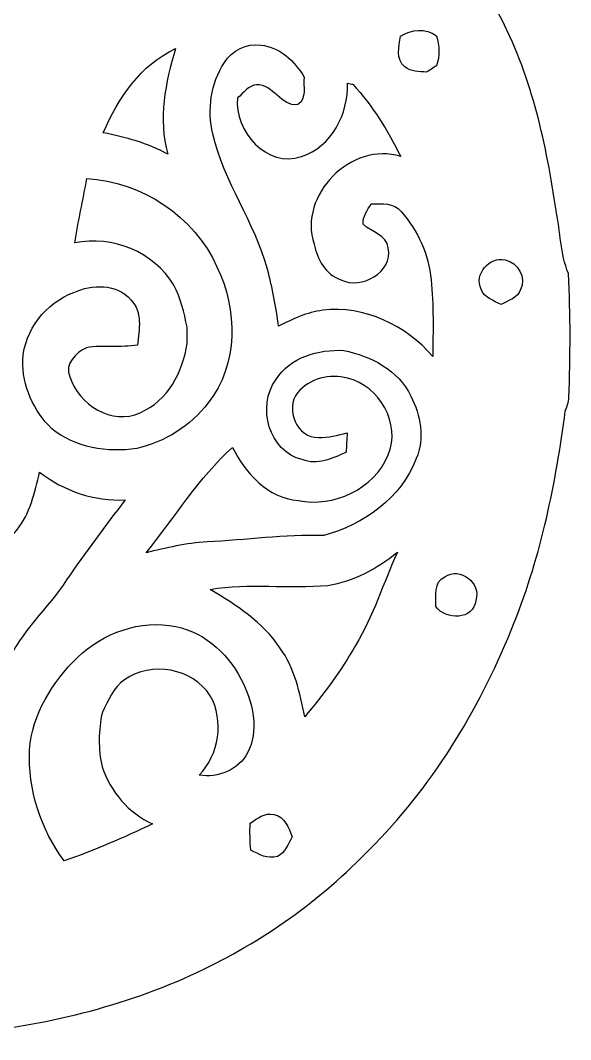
# Model space of a CAD drawing. Header units: centimetres. Extents: x -9.3 to 9.3, y -12.6 to 12.7.
# Drawn here: x 4.58 to 9.27, y -10.3 to -1.62 of the extents above; entities that cross this region are included whole.
import ezdxf

# ---------------------------------------------------------------- set-up
doc = ezdxf.new("R2010")
doc.units = ezdxf.units.CM
doc.header["$MEASUREMENT"] = 0
doc.layers.add('Camada 1', color=7, linetype='Continuous')

msp = doc.modelspace()

# ---------------------------------------------------------------- linework, layer by layer
at = {"layer": 'Camada 1', "color": 156}
for points, knots in [([(1.19627, 2.96862), (1.70568, 3.32775), (2.31315, 3.52531), (2.92629, 3.61209), (2.92629, 3.61209), (3.70662, 3.70204), (4.52049, 3.67524), (5.26133, 3.39231), (5.26133, 3.39231), (5.86916, 3.16793), (6.40079, 2.75307), (6.78249, 2.23131), (6.78249, 2.23131), (7.34694, 1.46437), (7.59848, 0.51399), (7.67608, -0.42333), (7.67608, -0.42333), (7.67927, -0.52069), (7.67715, -0.61806), (7.67715, -0.71578), (7.67715, -0.71578), (8.12163, -0.85794), (8.47478, -1.2058), (8.68398, -1.61607), (8.68398, -1.61607), (8.94396, -2.12195), (9.06426, -2.68534), (9.14717, -3.24414), (9.14717, -3.24414), (9.18598, -3.42089), (9.17963, -3.60927), (9.25194, -3.77789), (9.25194, -3.77789), (9.27028, -4.12925), (9.26816, -4.48168), (9.25617, -4.8334), (9.25617, -4.8334), (9.25194, -4.87327), (9.24136, -4.91172), (9.22479, -4.94875), (9.22479, -4.94875), (9.1433, -5.56153), (9.02122, -6.17255), (8.79052, -6.74863), (8.79052, -6.74863), (8.51641, -7.44255), (8.12658, -8.09907), (7.60341, -8.63458), (7.60341, -8.63458), (7.1875, -9.07415), (6.69254, -9.43856), (6.14644, -9.69997), (6.14644, -9.69997), (5.5252, -10.00019), (4.84645, -10.16916), (4.16207, -10.24325), (4.16207, -10.24325), (3.90102, -10.25806), (3.63926, -10.2997), (3.37819, -10.25947), (3.37819, -10.25947), (2.27541, -10.19033), (1.16981, -9.84566), (0.2868, -9.16693), (0.2868, -9.16693), (-0.75282, -8.38624), (-1.44638, -7.20548), (-1.7593, -5.95453), (-1.7593, -5.95453), (-1.98191, -5.06236), (-2.04223, -4.1208), (-1.8549, -3.21663), (-1.8549, -3.21663), (-1.82527, -2.98732), (-1.75331, -2.76684), (-1.6898, -2.54528), (-1.6898, -2.54528), (-1.49684, -1.9191), (-1.1236, -1.3215), (-0.54785, -0.98283), (-0.54785, -0.98283), (-0.55986, -0.25505), (-0.43215, 0.47625), (-0.17604, 1.15746), (-0.17604, 1.15746), (0.0956, 1.87501), (0.56198, 2.52942), (1.19627, 2.96862)], [0, 0, 0, 0, 0.0434783, 0.0434783, 0.0434783, 0.0434783, 0.0869565, 0.0869565, 0.0869565, 0.0869565, 0.1304348, 0.1304348, 0.1304348, 0.1304348, 0.173913, 0.173913, 0.173913, 0.173913, 0.2173913, 0.2173913, 0.2173913, 0.2173913, 0.2608696, 0.2608696, 0.2608696, 0.2608696, 0.3043478, 0.3043478, 0.3043478, 0.3043478, 0.3478261, 0.3478261, 0.3478261, 0.3478261, 0.3913043, 0.3913043, 0.3913043, 0.3913043, 0.4347826, 0.4347826, 0.4347826, 0.4347826, 0.4782609, 0.4782609, 0.4782609, 0.4782609, 0.5217391, 0.5217391, 0.5217391, 0.5217391, 0.5652174, 0.5652174, 0.5652174, 0.5652174, 0.6086957, 0.6086957, 0.6086957, 0.6086957, 0.6521739, 0.6521739, 0.6521739, 0.6521739, 0.6956522, 0.6956522, 0.6956522, 0.6956522, 0.7391304, 0.7391304, 0.7391304, 0.7391304, 0.7826087, 0.7826087, 0.7826087, 0.7826087, 0.826087, 0.826087, 0.826087, 0.826087, 0.8695652, 0.8695652, 0.8695652, 0.8695652, 0.9130435, 0.9130435, 0.9130435, 0.9130435, 1, 1, 1, 1]), ([(1.90605, 1.65593), (1.90605, 1.65593), (1.90605, 1.65593), (1.90605, 1.65593), (1.90605, 1.65593), (1.46049, 1.27776), (1.20368, 0.72918), (1.05375, 0.17463), (1.05375, 0.17463), (1.01035, -0.06702), (0.95815, -0.30797), (0.95462, -0.55491), (0.95462, -0.55491), (1.24989, -0.54856), (1.5501, -0.56832), (1.83373, -0.65722), (1.83373, -0.65722), (2.23097, -0.77823), (2.57668, -1.04705), (2.79681, -1.39876), (2.79681, -1.39876), (2.96228, -1.62665), (3.03072, -1.90746), (3.19229, -2.13713), (3.19229, -2.13713), (3.50414, -2.09161), (3.82376, -2.09408), (4.13597, -2.13642), (4.13597, -2.13642), (4.23226, -2.00907), (4.30106, -1.86513), (4.37091, -1.72261), (4.37091, -1.72261), (4.58082, -1.32785), (4.87927, -0.96097), (5.28601, -0.75812), (5.28601, -0.75812), (5.57812, -0.60254), (5.91185, -0.55068), (6.23851, -0.53162), (6.23851, -0.53162), (6.21663, -0.29669), (6.18912, -0.06103), (6.12034, 0.16544), (6.12034, 0.16544), (5.957, 0.80644), (5.62434, 1.44003), (5.06694, 1.82068), (5.06694, 1.82068), (4.64219, 2.11983), (4.1148, 2.24296), (3.60009, 2.2299), (3.60009, 2.2299), (2.99332, 2.23943), (2.36748, 2.06199), (1.90605, 1.65593)], [0, 0, 0, 0, 0.0666667, 0.0666667, 0.0666667, 0.0666667, 0.1333333, 0.1333333, 0.1333333, 0.1333333, 0.2, 0.2, 0.2, 0.2, 0.2666667, 0.2666667, 0.2666667, 0.2666667, 0.3333333, 0.3333333, 0.3333333, 0.3333333, 0.4, 0.4, 0.4, 0.4, 0.4666667, 0.4666667, 0.4666667, 0.4666667, 0.5333333, 0.5333333, 0.5333333, 0.5333333, 0.6, 0.6, 0.6, 0.6, 0.6666667, 0.6666667, 0.6666667, 0.6666667, 0.7333333, 0.7333333, 0.7333333, 0.7333333, 0.8, 0.8, 0.8, 0.8, 0.8666667, 0.8666667, 0.8666667, 0.8666667, 1, 1, 1, 1]), ([(7.82143, -1.7586), (7.82143, -1.7586), (7.82143, -1.7586), (7.82143, -1.7586), (7.82143, -1.7586), (7.81085, -1.84396), (7.77768, -1.95686), (7.85917, -2.01824), (7.85917, -2.01824), (7.90857, -2.06516), (7.98018, -2.05598), (8.04298, -2.06409), (8.04298, -2.06409), (8.06414, -2.05069), (8.10612, -2.02423), (8.12694, -2.01117), (8.12694, -2.01117), (8.16115, -1.92722), (8.15092, -1.83868), (8.12835, -1.75365), (8.12835, -1.75365), (8.03134, -1.68556), (7.91845, -1.70003), (7.82143, -1.7586)], [0, 0, 0, 0, 0.1428571, 0.1428571, 0.1428571, 0.1428571, 0.2857143, 0.2857143, 0.2857143, 0.2857143, 0.4285714, 0.4285714, 0.4285714, 0.4285714, 0.5714286, 0.5714286, 0.5714286, 0.5714286, 0.7142857, 0.7142857, 0.7142857, 0.7142857, 1, 1, 1, 1]), ([(6.32178, -1.98191), (6.32178, -1.98191), (6.32178, -1.98191), (6.32178, -1.98191), (6.32178, -1.98191), (6.20535, -2.15935), (6.17466, -2.38512), (6.22406, -2.59045), (6.22406, -2.59045), (6.31437, -2.99826), (6.58001, -3.33974), (6.68867, -3.74156), (6.68867, -3.74156), (6.73028, -3.90136), (6.76205, -4.06364), (6.7839, -4.22733), (6.7839, -4.22733), (6.90209, -4.1663), (7.02556, -4.10632), (7.15963, -4.09151), (7.15963, -4.09151), (7.51309, -4.04495), (7.86765, -4.22063), (8.09695, -4.4838), (8.09695, -4.4838), (8.09766, -4.26614), (8.10506, -4.04777), (8.08214, -3.83151), (8.08214, -3.83151), (8.06272, -3.61772), (7.9689, -3.411), (7.82742, -3.2512), (7.82742, -3.2512), (7.76498, -3.17183), (7.66092, -3.18593), (7.57273, -3.18593), (7.57273, -3.18593), (7.54027, -3.23885), (7.49757, -3.29211), (7.50464, -3.35879), (7.50464, -3.35879), (7.57378, -3.42688), (7.70573, -3.44981), (7.71735, -3.56129), (7.71735, -3.56129), (7.75899, -3.76765), (7.48417, -3.92007), (7.31273, -3.8308), (7.31273, -3.8308), (7.18219, -3.78707), (7.1127, -3.65441), (7.08554, -3.52777), (7.08554, -3.52777), (6.94796, -3.11291), (7.40409, -2.64971), (7.82355, -2.78236), (7.82355, -2.78236), (7.71277, -2.56187), (7.58437, -2.3495), (7.41644, -2.16746), (7.41644, -2.16746), (7.40516, -2.165), (7.38222, -2.16076), (7.37093, -2.15864), (7.37093, -2.15864), (7.37729, -2.41652), (7.23759, -2.70191), (6.97723, -2.78165), (6.97723, -2.78165), (6.68443, -2.88712), (6.40221, -2.56151), (6.43361, -2.28247), (6.43361, -2.28247), (6.48616, -2.24508), (6.52638, -2.17523), (6.59623, -2.17204), (6.59623, -2.17204), (6.73981, -2.165), (6.80402, -2.36044), (6.94796, -2.34032), (6.94796, -2.34032), (7.02663, -2.28811), (6.98994, -2.18475), (7.00193, -2.10643), (7.00193, -2.10643), (6.92009, -1.97272), (6.79626, -1.84996), (6.63292, -1.83409), (6.63292, -1.83409), (6.5105, -1.81327), (6.38739, -1.88029), (6.32178, -1.98191)], [0, 0, 0, 0, 0.0416667, 0.0416667, 0.0416667, 0.0416667, 0.0833333, 0.0833333, 0.0833333, 0.0833333, 0.125, 0.125, 0.125, 0.125, 0.1666667, 0.1666667, 0.1666667, 0.1666667, 0.2083333, 0.2083333, 0.2083333, 0.2083333, 0.25, 0.25, 0.25, 0.25, 0.2916667, 0.2916667, 0.2916667, 0.2916667, 0.3333333, 0.3333333, 0.3333333, 0.3333333, 0.375, 0.375, 0.375, 0.375, 0.4166667, 0.4166667, 0.4166667, 0.4166667, 0.4583333, 0.4583333, 0.4583333, 0.4583333, 0.5, 0.5, 0.5, 0.5, 0.5416667, 0.5416667, 0.5416667, 0.5416667, 0.5833333, 0.5833333, 0.5833333, 0.5833333, 0.625, 0.625, 0.625, 0.625, 0.6666667, 0.6666667, 0.6666667, 0.6666667, 0.7083333, 0.7083333, 0.7083333, 0.7083333, 0.75, 0.75, 0.75, 0.75, 0.7916667, 0.7916667, 0.7916667, 0.7916667, 0.8333333, 0.8333333, 0.8333333, 0.8333333, 0.875, 0.875, 0.875, 0.875, 0.9166667, 0.9166667, 0.9166667, 0.9166667, 1, 1, 1, 1]), ([(5.2899, -2.58022), (5.2899, -2.58022), (5.2899, -2.58022), (5.2899, -2.58022), (5.2899, -2.58022), (5.47933, -2.61832), (5.66914, -2.6677), (5.83952, -2.76153), (5.83952, -2.76153), (5.75592, -2.46345), (5.81907, -2.15194), (5.90656, -1.86265), (5.90656, -1.86265), (5.60809, -2.0006), (5.4176, -2.28811), (5.2899, -2.58022)], [0, 0, 0, 0, 0.2, 0.2, 0.2, 0.2, 0.4, 0.4, 0.4, 0.4, 0.6, 0.6, 0.6, 0.6, 1, 1, 1, 1]), ([(5.14948, -2.96932), (5.14948, -2.96932), (5.14948, -2.96932), (5.14948, -2.96932), (5.14948, -2.96932), (5.12056, -3.15312), (5.07434, -3.33375), (5.0493, -3.51825), (5.0493, -3.51825), (5.36787, -3.45052), (5.72275, -3.59445), (5.89104, -3.87631), (5.89104, -3.87631), (5.95171, -3.98709), (5.97712, -4.11198), (6.00533, -4.23403), (6.00533, -4.23403), (6.00497, -4.28025), (6.00533, -4.32681), (6.00569, -4.37373), (6.00569, -4.37373), (5.96759, -4.61503), (5.84059, -4.86375), (5.60492, -4.96288), (5.60492, -4.96288), (5.36468, -5.07471), (5.0807, -4.89303), (5.00627, -4.65666), (5.00627, -4.65666), (4.95864, -4.55117), (5.05741, -4.44958), (5.14772, -4.41113), (5.14772, -4.41113), (5.29025, -4.38291), (5.43842, -4.41395), (5.58236, -4.38679), (5.58236, -4.38679), (5.59647, -4.25803), (5.6268, -4.1042), (5.52591, -4.0012), (5.52591, -4.0012), (5.4049, -3.86396), (5.19394, -3.86715), (5.03872, -3.94017), (5.03872, -3.94017), (4.79918, -4.02766), (4.62209, -4.26013), (4.60445, -4.51484), (4.60445, -4.51484), (4.59987, -4.73251), (4.69547, -4.94911), (4.8521, -5.09905), (4.8521, -5.09905), (5.05142, -5.26204), (5.32623, -5.30401), (5.57564, -5.26837), (5.57564, -5.26837), (5.81447, -5.21194), (6.03566, -5.07646), (6.18313, -4.8789), (6.18313, -4.8789), (6.44348, -4.55541), (6.43395, -4.08094), (6.25863, -3.72039), (6.25863, -3.72039), (6.06531, -3.28894), (5.61869, -2.99649), (5.14948, -2.96932)], [0, 0, 0, 0, 0.0555556, 0.0555556, 0.0555556, 0.0555556, 0.1111111, 0.1111111, 0.1111111, 0.1111111, 0.1666667, 0.1666667, 0.1666667, 0.1666667, 0.2222222, 0.2222222, 0.2222222, 0.2222222, 0.2777778, 0.2777778, 0.2777778, 0.2777778, 0.3333333, 0.3333333, 0.3333333, 0.3333333, 0.3888889, 0.3888889, 0.3888889, 0.3888889, 0.4444444, 0.4444444, 0.4444444, 0.4444444, 0.5, 0.5, 0.5, 0.5, 0.5555556, 0.5555556, 0.5555556, 0.5555556, 0.6111111, 0.6111111, 0.6111111, 0.6111111, 0.6666667, 0.6666667, 0.6666667, 0.6666667, 0.7222222, 0.7222222, 0.7222222, 0.7222222, 0.7777778, 0.7777778, 0.7777778, 0.7777778, 0.8333333, 0.8333333, 0.8333333, 0.8333333, 0.8888889, 0.8888889, 0.8888889, 0.8888889, 1, 1, 1, 1]), ([(8.50793, -3.9123), (8.50793, -3.9123), (8.50793, -3.9123), (8.50793, -3.9123), (8.50793, -3.9123), (8.53298, -3.98604), (8.61659, -4.0079), (8.67762, -4.04283), (8.67762, -4.04283), (8.73619, -4.00685), (8.82085, -3.98814), (8.84449, -3.91512), (8.84449, -3.91512), (8.89565, -3.81635), (8.82261, -3.67982), (8.71361, -3.66289), (8.71361, -3.66289), (8.57744, -3.62691), (8.4469, -3.786), (8.50793, -3.9123)], [0, 0, 0, 0, 0.1666667, 0.1666667, 0.1666667, 0.1666667, 0.3333333, 0.3333333, 0.3333333, 0.3333333, 0.5, 0.5, 0.5, 0.5, 0.6666667, 0.6666667, 0.6666667, 0.6666667, 1, 1, 1, 1]), ([(6.76063, -4.68241), (6.76063, -4.68241), (6.76063, -4.68241), (6.76063, -4.68241), (6.76063, -4.68241), (6.59587, -4.90784), (6.69924, -5.29624), (6.985, -5.36256), (6.985, -5.36256), (7.11234, -5.41408), (7.24322, -5.35305), (7.35894, -5.30014), (7.35894, -5.30014), (7.36177, -5.24474), (7.36458, -5.18971), (7.36706, -5.13467), (7.36706, -5.13467), (7.28698, -5.15338), (7.20619, -5.1756), (7.12328, -5.17384), (7.12328, -5.17384), (6.94019, -5.18337), (6.83612, -4.92865), (6.94513, -4.79319), (6.94513, -4.79319), (7.04461, -4.67077), (7.22171, -4.62774), (7.37059, -4.66901), (7.37059, -4.66901), (7.64363, -4.73321), (7.82778, -5.05882), (7.71666, -5.32306), (7.71666, -5.32306), (7.59777, -5.61445), (7.25204, -5.77144), (6.95006, -5.71146), (6.95006, -5.71146), (6.69113, -5.68959), (6.50098, -5.47863), (6.39163, -5.25885), (6.39163, -5.25885), (6.10022, -5.51744), (5.90055, -5.85716), (5.65467, -6.15562), (5.65467, -6.15562), (5.82541, -6.11399), (5.99792, -6.07306), (6.17431, -6.06319), (6.17431, -6.06319), (6.50558, -6.04626), (6.83541, -6.00004), (7.16808, -6.0085), (7.16808, -6.0085), (7.50569, -5.91643), (7.8299, -5.69207), (7.95548, -5.3541), (7.95548, -5.3541), (8.03098, -5.18195), (7.99146, -4.98474), (7.91033, -4.82247), (7.91033, -4.82247), (7.8045, -4.60092), (7.57025, -4.48098), (7.33953, -4.43371), (7.33953, -4.43371), (7.12294, -4.41995), (6.88128, -4.48909), (6.76063, -4.68241)], [0, 0, 0, 0, 0.0555556, 0.0555556, 0.0555556, 0.0555556, 0.1111111, 0.1111111, 0.1111111, 0.1111111, 0.1666667, 0.1666667, 0.1666667, 0.1666667, 0.2222222, 0.2222222, 0.2222222, 0.2222222, 0.2777778, 0.2777778, 0.2777778, 0.2777778, 0.3333333, 0.3333333, 0.3333333, 0.3333333, 0.3888889, 0.3888889, 0.3888889, 0.3888889, 0.4444444, 0.4444444, 0.4444444, 0.4444444, 0.5, 0.5, 0.5, 0.5, 0.5555556, 0.5555556, 0.5555556, 0.5555556, 0.6111111, 0.6111111, 0.6111111, 0.6111111, 0.6666667, 0.6666667, 0.6666667, 0.6666667, 0.7222222, 0.7222222, 0.7222222, 0.7222222, 0.7777778, 0.7777778, 0.7777778, 0.7777778, 0.8333333, 0.8333333, 0.8333333, 0.8333333, 0.8888889, 0.8888889, 0.8888889, 0.8888889, 1, 1, 1, 1]), ([(4.74873, -5.46981), (4.74873, -5.46981), (4.74873, -5.46981), (4.74873, -5.46981), (4.74873, -5.46981), (4.70429, -5.63986), (4.67006, -5.82259), (4.55471, -5.96159), (4.55471, -5.96159), (4.50249, -6.02862), (4.43511, -6.08188), (4.38219, -6.14785), (4.38219, -6.14785), (4.3762, -6.39197), (4.42806, -6.63434), (4.44393, -6.87811), (4.44393, -6.87811), (4.45557, -6.95113), (4.4651, -7.02486), (4.47216, -7.0993), (4.47216, -7.0993), (4.58435, -6.82308), (4.82035, -6.63292), (4.9784, -6.38668), (4.9784, -6.38668), (5.13679, -6.1535), (5.30577, -5.92807), (5.47828, -5.70547), (5.47828, -5.70547), (5.21511, -5.71853), (4.95618, -5.62926), (4.74873, -5.46981)], [0, 0, 0, 0, 0.1111111, 0.1111111, 0.1111111, 0.1111111, 0.2222222, 0.2222222, 0.2222222, 0.2222222, 0.3333333, 0.3333333, 0.3333333, 0.3333333, 0.4444444, 0.4444444, 0.4444444, 0.4444444, 0.5555556, 0.5555556, 0.5555556, 0.5555556, 0.6666667, 0.6666667, 0.6666667, 0.6666667, 0.7777778, 0.7777778, 0.7777778, 0.7777778, 1, 1, 1, 1]), ([(7.79497, -6.14997), (7.79497, -6.14997), (7.79497, -6.14997), (7.79497, -6.14997), (7.79497, -6.14997), (7.62387, -6.29002), (7.4228, -6.39797), (7.20266, -6.43325), (7.20266, -6.43325), (6.86964, -6.4636), (6.53238, -6.41032), (6.20182, -6.46711), (6.20182, -6.46711), (6.42301, -6.60011), (6.64845, -6.74652), (6.79484, -6.96524), (6.79484, -6.96524), (6.9215, -7.13493), (6.96312, -7.34764), (7.0058, -7.55085), (7.0058, -7.55085), (7.16774, -7.36177), (7.31519, -7.16033), (7.43832, -6.94336), (7.43832, -6.94336), (7.59107, -6.695), (7.67503, -6.41419), (7.79497, -6.14997)], [0, 0, 0, 0, 0.125, 0.125, 0.125, 0.125, 0.25, 0.25, 0.25, 0.25, 0.375, 0.375, 0.375, 0.375, 0.5, 0.5, 0.5, 0.5, 0.625, 0.625, 0.625, 0.625, 0.75, 0.75, 0.75, 0.75, 1, 1, 1, 1]), ([(8.19891, -6.35916), (8.19891, -6.35916), (8.19891, -6.35916), (8.19891, -6.35916), (8.19891, -6.35916), (8.10048, -6.40503), (8.12658, -6.52497), (8.122, -6.61246), (8.122, -6.61246), (8.20844, -6.73206), (8.44161, -6.72923), (8.46384, -6.56096), (8.46384, -6.56096), (8.51076, -6.40927), (8.33013, -6.27274), (8.19891, -6.35916)], [0, 0, 0, 0, 0.2, 0.2, 0.2, 0.2, 0.4, 0.4, 0.4, 0.4, 0.6, 0.6, 0.6, 0.6, 1, 1, 1, 1]), ([(5.07011, -7.04568), (5.07011, -7.04568), (5.07011, -7.04568), (5.07011, -7.04568), (5.07011, -7.04568), (4.85844, -7.25628), (4.68277, -7.52827), (4.66302, -7.83378), (4.66302, -7.83378), (4.64677, -8.17138), (4.75755, -8.50723), (4.95793, -8.77817), (4.95793, -8.77817), (5.21511, -8.68785), (5.46488, -8.5799), (5.71112, -8.46313), (5.71112, -8.46313), (5.50509, -8.37211), (5.35269, -8.18973), (5.28072, -7.97877), (5.28072, -7.97877), (5.24756, -7.82389), (5.24722, -7.66692), (5.28284, -7.5124), (5.28284, -7.5124), (5.33505, -7.41469), (5.3742, -7.29967), (5.47229, -7.23723), (5.47229, -7.23723), (5.69806, -7.07636), (6.05189, -7.13668), (6.20218, -7.3727), (6.20218, -7.3727), (6.32142, -7.58647), (6.27627, -7.8733), (6.10799, -8.04898), (6.10799, -8.04898), (6.26745, -8.07366), (6.44313, -8.00488), (6.51932, -7.85777), (6.51932, -7.85777), (6.61563, -7.67186), (6.56802, -7.45172), (6.48441, -7.27075), (6.48441, -7.27075), (6.37538, -7.03686), (6.16832, -6.83472), (5.90937, -6.78427), (5.90937, -6.78427), (5.6074, -6.72217), (5.29025, -6.83612), (5.07011, -7.04568)], [0, 0, 0, 0, 0.0714286, 0.0714286, 0.0714286, 0.0714286, 0.1428571, 0.1428571, 0.1428571, 0.1428571, 0.2142857, 0.2142857, 0.2142857, 0.2142857, 0.2857143, 0.2857143, 0.2857143, 0.2857143, 0.3571429, 0.3571429, 0.3571429, 0.3571429, 0.4285714, 0.4285714, 0.4285714, 0.4285714, 0.5, 0.5, 0.5, 0.5, 0.5714286, 0.5714286, 0.5714286, 0.5714286, 0.6428571, 0.6428571, 0.6428571, 0.6428571, 0.7142857, 0.7142857, 0.7142857, 0.7142857, 0.7857143, 0.7857143, 0.7857143, 0.7857143, 0.8571429, 0.8571429, 0.8571429, 0.8571429, 1, 1, 1, 1]), ([(6.5419, -8.4575), (6.5419, -8.4575), (6.5419, -8.4575), (6.5419, -8.4575), (6.5419, -8.4575), (6.53767, -8.53369), (6.53979, -8.60989), (6.54719, -8.6861), (6.54719, -8.6861), (6.61599, -8.72277), (6.69183, -8.76652), (6.77298, -8.73972), (6.77298, -8.73972), (6.84035, -8.70973), (6.86435, -8.63282), (6.89997, -8.57425), (6.89997, -8.57425), (6.86964, -8.49736), (6.83577, -8.40034), (6.74299, -8.38305), (6.74299, -8.38305), (6.66433, -8.364), (6.6033, -8.41974), (6.5419, -8.4575)], [0, 0, 0, 0, 0.1428571, 0.1428571, 0.1428571, 0.1428571, 0.2857143, 0.2857143, 0.2857143, 0.2857143, 0.4285714, 0.4285714, 0.4285714, 0.4285714, 0.5714286, 0.5714286, 0.5714286, 0.5714286, 0.7142857, 0.7142857, 0.7142857, 0.7142857, 1, 1, 1, 1])]:
    msp.add_open_spline(points, degree=3, knots=knots, dxfattribs=at)

doc.saveas('drawing.dxf')
